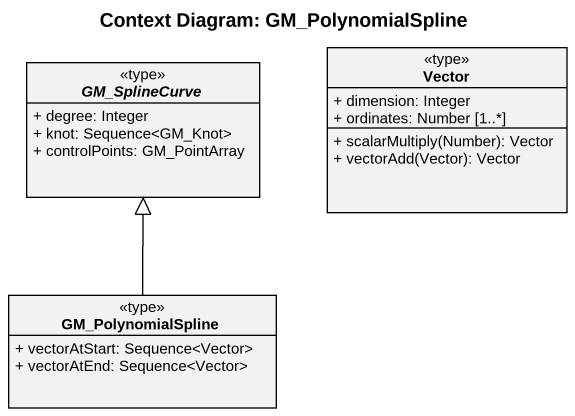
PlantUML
@startuml
title Context Diagram: GM_PolynomialSpline
hide circle
hide empty members
skinparam classAttributeIconSize 0
abstract class GM_SplineCurve <<type>> {
  + degree: Integer
  + knot: Sequence<GM_Knot>
  + controlPoints: GM_PointArray
}
class Vector <<type>> {
  + dimension: Integer
  + ordinates: Number [1..*]
  + scalarMultiply(Number): Vector
  + vectorAdd(Vector): Vector
}
class GM_PolynomialSpline <<type>> {
  + vectorAtStart: Sequence<Vector>
  + vectorAtEnd: Sequence<Vector>
}
GM_PolynomialSpline -up-|> GM_SplineCurve
@enduml
